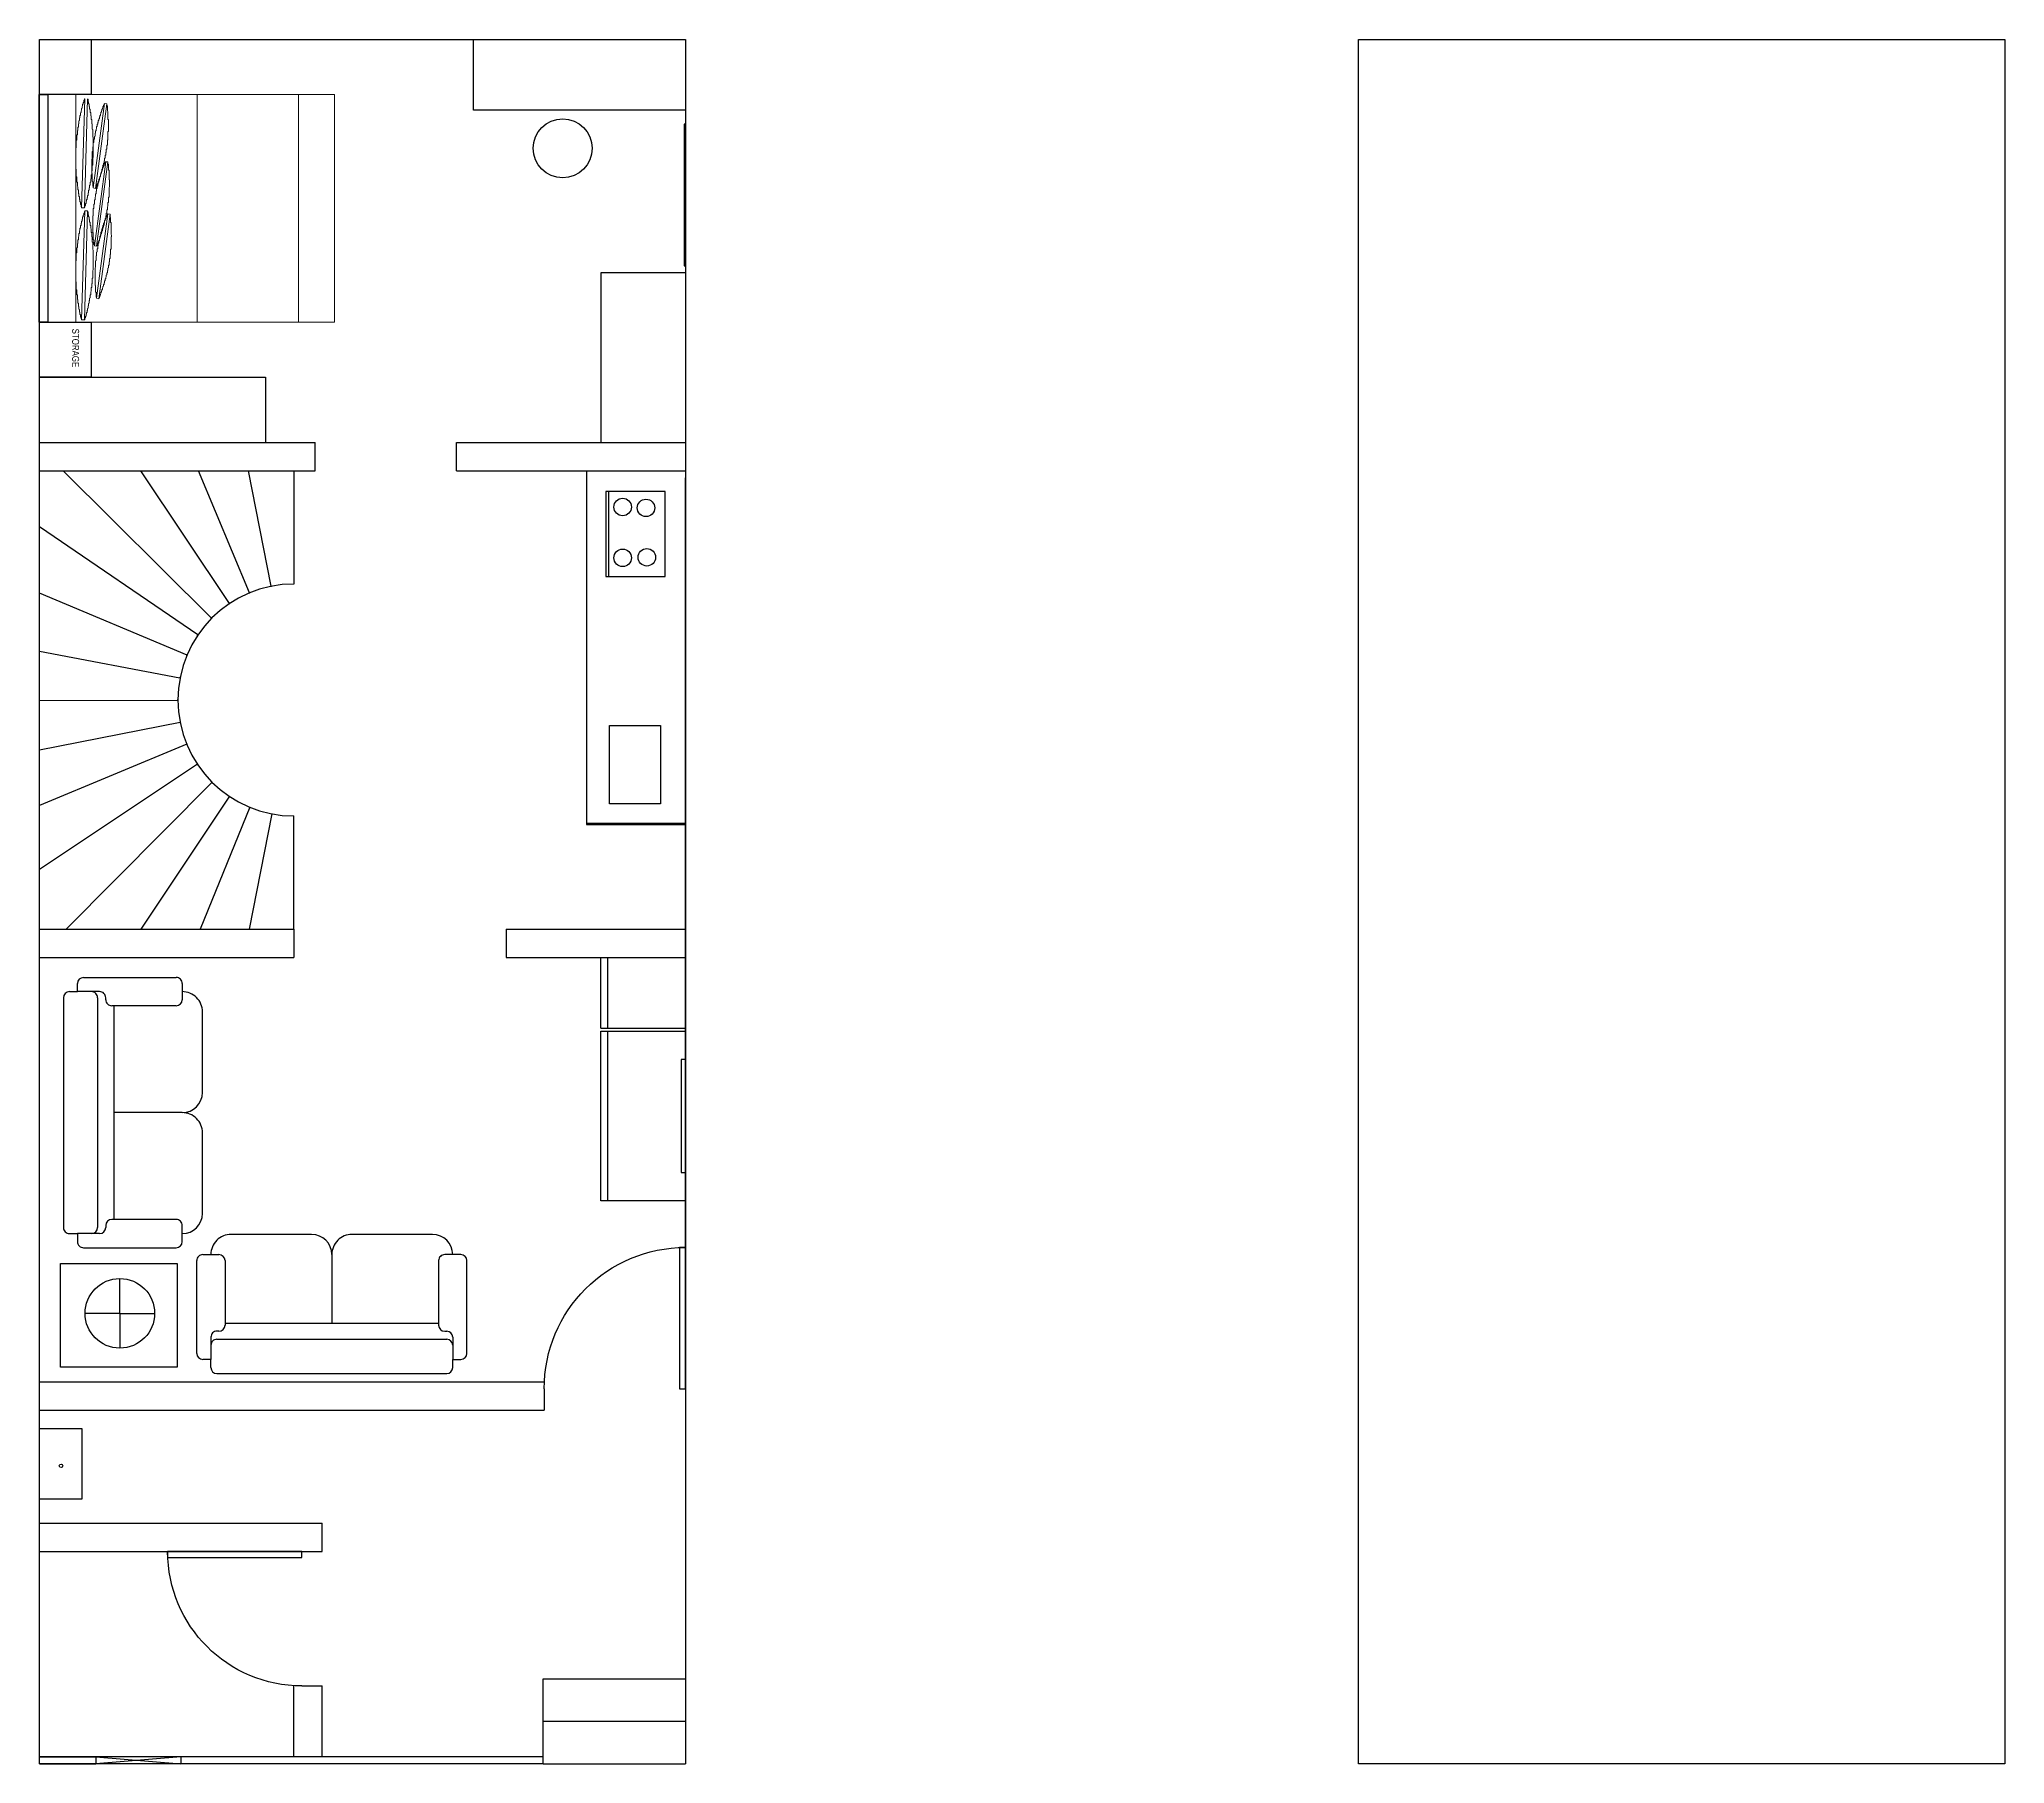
# Model space of a CAD drawing. Header units: metres. Extents: x 29 to 131, y 49 to 62.
# Drawn here: x 78.64 to 92.54, y 49.57 to 61.76 of the extents above; entities that cross this region are included whole.
import ezdxf

# ---------------------------------------------------------------- set-up
doc = ezdxf.new("R2010")
doc.units = ezdxf.units.M
doc.header["$MEASUREMENT"] = 0
doc.layers.add('A_FURNITURE', color=251, linetype='Continuous', lineweight=9)
for name, color, linetype in [('kitchen', 50, 'Continuous'), ('last room', 210, 'Continuous'), ('LIVING', 90, 'Continuous'), ('OUTER', 4, 'Continuous'), ('Outer line', 12, 'Continuous')]:
    doc.layers.add(name, color=color, linetype=linetype)
doc.styles.add('ARIAL', font='ARIALN.TTF')

# ---------------------------------------------------------------- blocks, each defined once
blk = doc.blocks.new('*U2')
for p, q in [((0, 0), (0, -6)), ((40, 0), (40, -6))]:
    blk.add_line(p, q)
blk.add_lwpolyline([(0, 0), (0, 40), (1.75, 40), (1.75, 0)], close=True)
blk.add_arc((0, 0), 40, 0, 90)
blk = doc.blocks.new('A$C02A636C4')
for p, q in [((1.2026, 0.6692), (0.097, 0.6692)), ((0, 0.5722), (0, 0.1261)), ((0.0679, 0.6013), (0.0291, 0.6013)), ((0.0679, 0.6401), (0.0679, 0.6013)), ((0.0679, 0.5334), (0.0679, 0.6013)), ((1.2317, 0.6401), (1.2317, 0.6013)), ((1.2317, 0.6013), (1.2705, 0.6013)), ((1.2317, 0.5334), (1.2317, 0.6013)), ((1.2996, 0.5722), (1.2996, 0.1261)), ((0.0679, 0.4946), (0.0679, 0.5431)), ((1.2026, 0.5043), (0.097, 0.5043)), ((1.2317, 0.4946), (1.2317, 0.5431)), ((0.1067, 0.4655), (0.097, 0.4655)), ((0.1358, 0.1261), (0.1358, 0.4364)), ((1.1638, 0.4267), (0.1358, 0.4267)), ((0.6498, 0.097), (0.6498, 0.4267)), ((1.1638, 0.1261), (1.1638, 0.4364)), ((1.1929, 0.4655), (1.2026, 0.4655)), ((0.0291, 0.097), (0.1067, 0.097)), ((1.2705, 0.097), (1.1929, 0.097)), ((0.1649, 0), (0.5528, 0)), ((0.7468, 0), (1.1347, 0))]:
    blk.add_line(p, q)
for centre, radius, start, end in [((0.097, 0.6401), 0.0291, 90, 180), ((1.2026, 0.6401), 0.0291, 0, 90), ((0.0291, 0.5722), 0.0291, 90, 180), ((1.2705, 0.5722), 0.0291, 0, 90), ((0.097, 0.5334), 0.0291, 180, 270), ((0.097, 0.4946), 0.0291, 180, 270), ((1.2026, 0.5334), 0.0291, 270, 0), ((1.2026, 0.4946), 0.0291, 270, 0), ((0.1067, 0.4364), 0.0291, 0, 90), ((1.1929, 0.4364), 0.0291, 90, 180), ((0.0291, 0.1261), 0.0291, 180, 270), ((0.1649, 0.097), 0.097, 180, 270), ((0.1067, 0.1261), 0.0291, 270, 0), ((0.5528, 0.097), 0.097, 270, 0), ((0.7468, 0.097), 0.097, 180, 270), ((1.1347, 0.097), 0.097, 270, 0), ((1.1929, 0.1261), 0.0291, 180, 270), ((1.2705, 0.1261), 0.0291, 270, 0)]:
    blk.add_arc(centre, radius, start, end)
blk = doc.blocks.new('A$C40209d2d')
at = {"layer": 'A_FURNITURE', "linetype": 'Continuous', "lineweight": 5}
for points in [[(0, 0), (0, 66), (75, 66), (75, 0)], [(39.8, 0), (39.8, 66), (10.46, 66), (10.46, 0)]]:
    blk.add_lwpolyline(points, close=True, dxfattribs=at)
for points in [[(70.03, 51.95), (70.03, 53.16), (70.21, 53.34), (70.21, 54.74), (70.33, 54.86), (70.33, 55.95), (70.51, 55.95), (70.51, 57.04), (70.63, 57.22), (70.63, 58.01), (70.82, 58.13), (70.82, 58.92), (71, 59.04), (71, 59.71), (71.12, 59.83), (71.12, 60.5), (71.3, 60.62), (71.3, 61.22), (71.42, 61.22), (71.42, 61.89), (71.6, 62.01), (71.6, 62.5), (71.73, 62.62), (71.73, 63.1), (71.91, 63.28), (71.91, 63.64), (72.03, 63.64), (72.03, 64.12), (72.21, 64.3), (72.21, 64.73), (72.39, 64.73), (72.39, 65.21), (72.51, 65.33)], [(71.6, 33.76), (72.51, 65.33), (73.3, 65.33)], [(73.3, 65.33), (72.39, 33.76), (72.39, 33.76)], [(73.3, 65.33), (73.3, 65.21), (73.48, 65.03), (73.48, 64.61), (73.61, 64.42), (73.61, 63.82), (73.79, 63.64), (73.79, 63.1), (73.91, 63.1), (73.91, 62.31), (74.09, 62.19), (74.09, 61.4), (74.21, 61.4), (74.21, 60.5), (74.39, 60.5), (74.39, 59.4), (74.51, 59.4), (74.51, 58.13), (74.7, 58.01), (74.7, 56.62), (74.88, 56.62), (74.88, 54.43), (75, 54.25), (75, 48.19), (74.88, 48.19), (74.88, 47.28)], [(75, 66), (75, 0)], [(65.06, 34.73), (68.33, 59.22), (68.94, 59.04)], [(65.72, 50.67), (65.72, 50.98), (65.84, 50.98), (65.84, 51.64), (66.03, 51.76), (66.03, 52.25), (66.15, 52.37), (66.15, 52.86), (66.33, 53.04), (66.33, 53.46), (66.45, 53.46), (66.45, 53.95), (66.63, 54.13), (66.63, 54.55), (66.75, 54.55), (66.75, 55.04), (66.94, 55.04), (66.94, 55.52), (67.12, 55.65), (67.12, 55.95), (67.24, 56.13), (67.24, 56.43), (67.42, 56.62), (67.42, 56.92), (67.54, 56.92), (67.54, 57.34), (67.72, 57.34), (67.72, 57.65), (67.85, 57.83), (67.85, 58.13), (68.03, 58.13), (68.03, 58.62), (68.15, 58.62), (68.15, 58.92), (68.33, 58.92), (68.33, 59.22)], [(68.33, 43.09), (68.33, 42.49), (68.15, 42.31), (68.15, 41.7), (68.03, 41.7), (68.03, 41.09), (67.85, 41.09), (67.85, 40.61), (67.72, 40.43), (67.72, 40), (67.54, 39.82), (67.54, 39.52), (67.42, 39.34), (67.42, 38.91), (67.24, 38.91), (67.24, 38.43), (67.12, 38.43), (67.12, 37.94), (66.94, 37.94), (66.94, 37.52), (66.75, 37.33), (66.75, 37.03), (66.63, 37.03), (66.63, 36.55), (66.45, 36.55), (66.45, 36.24), (66.33, 36.12), (66.33, 35.76), (66.15, 35.76), (66.15, 35.33), (66.03, 35.33), (66.03, 35.03), (65.84, 34.85), (65.84, 34.55), (65.72, 34.55), (68.94, 59.04)], [(68.94, 59.04), (68.94, 58.74), (69.12, 58.74), (69.12, 57.34), (69.24, 57.34), (69.24, 55.34), (69.42, 55.34), (69.42, 50.25), (69.24, 50.07), (69.24, 48.19), (69.12, 48.07), (69.12, 46.79), (68.94, 46.79), (68.94, 45.7), (68.82, 45.58), (68.82, 44.79), (68.63, 44.61), (68.63, 43.88), (68.51, 43.88), (68.51, 43.09), (68.33, 43.09)], [(71.6, 33.76), (71.6, 34.06), (71.42, 34.06), (71.42, 34.73), (71.3, 34.85), (71.3, 35.46), (71.12, 35.46), (71.12, 36.24), (71, 36.24), (71, 37.03), (70.82, 37.03), (70.82, 37.94), (70.63, 37.94), (70.63, 38.73), (70.51, 38.91), (70.51, 40), (70.33, 40), (70.33, 41.22), (70.21, 41.22), (70.21, 42.79), (70.03, 42.79), (70.03, 44.97), (69.91, 45.1), (69.91, 50.86), (70.03, 50.98), (70.03, 51.95)], [(65.06, 34.73), (65.06, 35.46), (64.94, 35.64), (64.94, 37.03), (64.75, 37.21), (64.75, 40.61), (64.63, 40.73), (64.63, 41.22), (64.75, 41.22), (64.75, 44.79), (64.94, 44.79), (64.94, 46.37), (65.06, 46.37), (65.06, 47.58), (65.24, 47.58), (65.24, 48.49), (65.36, 48.49), (65.36, 49.46), (65.54, 49.46), (65.54, 50.25), (65.72, 50.37), (65.72, 50.67)], [(74.88, 47.28), (74.88, 46), (74.7, 45.88), (74.7, 44.49), (74.51, 44.31), (74.51, 43.22), (74.39, 43.22), (74.39, 42.12), (74.21, 42.12), (74.21, 41.22), (74.09, 41.09), (74.09, 40.31), (73.91, 40.31), (73.91, 39.52), (73.79, 39.34), (73.79, 38.73), (73.61, 38.73), (73.61, 37.94), (73.48, 37.94), (73.48, 37.33), (73.3, 37.33), (73.3, 36.73), (73.12, 36.73), (73.12, 36.12), (73, 36.12), (73, 35.46), (72.82, 35.46), (72.82, 35.03), (72.7, 34.85), (72.7, 34.36), (72.51, 34.36), (72.51, 33.94), (72.39, 33.94), (72.39, 33.76)], [(65.72, 19.51), (68.94, 44), (69.6, 43.88)], [(66.33, 35.64), (66.33, 35.94), (66.45, 35.94), (66.45, 36.55), (66.63, 36.55), (66.63, 37.21), (66.75, 37.33), (66.75, 37.82), (66.94, 37.94), (66.94, 38.43), (67.12, 38.43), (67.12, 38.91), (67.24, 39.03), (67.24, 39.52), (67.42, 39.52), (67.42, 40), (67.54, 40), (67.54, 40.43), (67.72, 40.43), (67.72, 40.91), (67.85, 41.09), (67.85, 41.4), (68.03, 41.4), (68.03, 41.82), (68.15, 41.82), (68.15, 42.31), (68.33, 42.31), (68.33, 42.61), (68.51, 42.79), (68.51, 43.09), (68.63, 43.09), (68.63, 43.4), (68.82, 43.52), (68.82, 43.7), (68.94, 43.88), (68.94, 44)], [(68.94, 27.88), (68.94, 27.27), (68.82, 27.27), (68.82, 26.6), (68.63, 26.6), (68.63, 26), (68.51, 26), (68.51, 25.39), (68.33, 25.39), (68.33, 24.91), (68.15, 24.78), (68.15, 24.3), (68.03, 24.3), (68.03, 23.81), (67.85, 23.81), (67.85, 23.21), (67.72, 23.21), (67.72, 22.91), (67.54, 22.72), (67.54, 22.42), (67.42, 22.3), (67.42, 22), (67.24, 21.81), (67.24, 21.51), (67.12, 21.33), (67.12, 21.03), (66.94, 21.03), (66.94, 20.72), (66.75, 20.6), (66.75, 20.24), (66.63, 20.12), (66.63, 19.93), (66.45, 19.81), (66.45, 19.51), (66.33, 19.51), (69.6, 43.88)], [(69.6, 43.88), (69.6, 43.52), (69.73, 43.52), (69.73, 42.12), (69.91, 42.12), (69.91, 40.12), (70.03, 40), (70.03, 35.15), (69.91, 35.15), (69.91, 33.15), (69.73, 32.97), (69.73, 31.76), (69.6, 31.76), (69.6, 30.67), (69.42, 30.48), (69.42, 29.76), (69.24, 29.57), (69.24, 28.79), (69.12, 28.79), (69.12, 28), (68.94, 28), (68.94, 27.88)], [(65.06, 34.73), (65.72, 34.55), (65.72, 34.55)], [(65.72, 19.51), (65.72, 20.24), (65.54, 20.24), (65.54, 21.81), (65.36, 22), (65.36, 24.78), (65.24, 24.78), (65.24, 26.79), (65.36, 26.97), (65.36, 29.76), (65.54, 29.76), (65.54, 31.27), (65.72, 31.27), (65.72, 32.36), (65.84, 32.55), (65.84, 33.45), (66.03, 33.45), (66.03, 34.36), (66.15, 34.36), (66.15, 35.15), (66.33, 35.15), (66.33, 35.64)], [(70.03, 19.33), (70.03, 20.42), (70.21, 20.6), (70.21, 22.12), (70.33, 22.12), (70.33, 23.21), (70.51, 23.39), (70.51, 24.48), (70.63, 24.48), (70.63, 25.39), (70.82, 25.39), (70.82, 26.3), (71, 26.3), (71, 27.09), (71.12, 27.09), (71.12, 27.69), (71.3, 27.88), (71.3, 28.48), (71.42, 28.48), (71.42, 29.27), (71.6, 29.27), (71.6, 29.88), (71.73, 29.88), (71.73, 30.48), (71.91, 30.48), (71.91, 30.97), (72.03, 31.15), (72.03, 31.58), (72.21, 31.58), (72.21, 32.06), (72.39, 32.24), (72.39, 32.67), (72.51, 32.67), (72.51, 32.85)], [(71.6, 33.76), (72.39, 33.76)], [(71.6, 1.27), (72.51, 32.85), (73.3, 32.85)], [(73.3, 32.85), (72.39, 1.27), (72.39, 1.27)], [(73.3, 32.85), (73.3, 32.55), (73.48, 32.55), (73.48, 31.88), (73.61, 31.88), (73.61, 31.15), (73.79, 31.15), (73.79, 30.48), (73.91, 30.36), (73.91, 29.57), (74.09, 29.57), (74.09, 28.79), (74.21, 28.67), (74.21, 27.69), (74.39, 27.69), (74.39, 26.79), (74.51, 26.6), (74.51, 25.39), (74.7, 25.39), (74.7, 24), (74.88, 23.81), (74.88, 21.69), (75, 21.69), (75, 15.63), (74.88, 15.45), (74.88, 14.66)], [(66.03, 2.72), (69.24, 27.27), (69.91, 27.09)], [(66.63, 18.72), (66.63, 19.21), (66.75, 19.21), (66.75, 19.81), (66.94, 19.93), (66.94, 20.42), (67.12, 20.6), (67.12, 21.03), (67.24, 21.21), (67.24, 21.69), (67.42, 21.69), (67.42, 22.12), (67.54, 22.3), (67.54, 22.72), (67.72, 22.72), (67.72, 23.21), (67.85, 23.21), (67.85, 23.69), (68.03, 23.81), (68.03, 24.12), (68.15, 24.3), (68.15, 24.6), (68.33, 24.6), (68.33, 25.09), (68.51, 25.09), (68.51, 25.57), (68.63, 25.57), (68.63, 25.88), (68.82, 25.88), (68.82, 26.3), (68.94, 26.3), (68.94, 26.6), (69.12, 26.79), (69.12, 27.09), (69.24, 27.09), (69.24, 27.27)], [(69.24, 11.08), (69.24, 10.66), (69.12, 10.48), (69.12, 10.05), (68.94, 9.87), (68.94, 9.26), (68.82, 9.26), (68.82, 8.6), (68.63, 8.6), (68.63, 8.17), (68.51, 7.99), (68.51, 7.57), (68.33, 7.57), (68.33, 7.08), (68.15, 7.08), (68.15, 6.6), (68.03, 6.47), (68.03, 6.17), (67.85, 5.99), (67.85, 5.69), (67.72, 5.5), (67.72, 5.2), (67.54, 5.08), (67.54, 4.72), (67.42, 4.72), (67.42, 4.29), (67.24, 4.29), (67.24, 3.99), (67.12, 3.81), (67.12, 3.5), (66.94, 3.5), (66.94, 3.2), (66.75, 3.02), (66.75, 2.72), (66.63, 2.72), (66.63, 2.67), (69.91, 27.09)], [(69.91, 27.09), (69.91, 26.6), (70.03, 26.6), (70.03, 25.21), (70.21, 25.09), (70.21, 22.91), (70.33, 22.72), (70.33, 18.84), (70.21, 18.72), (70.21, 16.54), (70.03, 16.54), (70.03, 15.14), (69.91, 14.96), (69.91, 13.93), (69.73, 13.93), (69.73, 12.96), (69.6, 12.96), (69.6, 12.17), (69.42, 12.05), (69.42, 11.26), (69.24, 11.26), (69.24, 11.08)], [(66.03, 2.72), (66.03, 3.2), (65.84, 3.32), (65.84, 4.72), (65.72, 4.9), (65.72, 7.2), (65.54, 7.38), (65.54, 10.78), (65.72, 10.78), (65.72, 13.14), (65.84, 13.27), (65.84, 14.66), (66.03, 14.66), (66.03, 15.75), (66.15, 15.93), (66.15, 16.72), (66.33, 16.84), (66.33, 17.63), (66.45, 17.63), (66.45, 18.42), (66.63, 18.54), (66.63, 18.72)], [(65.72, 19.51), (66.33, 19.51), (66.33, 19.51)], [(71.6, 1.27), (71.6, 1.39), (71.42, 1.39), (71.42, 2.18), (71.3, 2.18), (71.3, 2.72), (71.12, 2.72), (71.12, 3.5), (71, 3.5), (71, 4.29), (70.82, 4.29), (70.82, 5.2), (70.63, 5.2), (70.63, 6.17), (70.51, 6.17), (70.51, 7.2), (70.33, 7.38), (70.33, 8.48), (70.21, 8.48), (70.21, 10.05), (70.03, 10.17), (70.03, 12.36), (69.91, 12.36), (69.91, 18.24), (70.03, 18.24), (70.03, 19.33)], [(74.88, 14.66), (74.88, 13.27), (74.7, 13.27), (74.7, 11.75), (74.51, 11.75), (74.51, 10.48), (74.39, 10.48), (74.39, 9.57), (74.21, 9.38), (74.21, 8.48), (74.09, 8.48), (74.09, 7.69), (73.91, 7.57), (73.91, 6.78), (73.79, 6.78), (73.79, 6.17), (73.61, 5.99), (73.61, 5.38), (73.48, 5.2), (73.48, 4.72), (73.3, 4.6), (73.3, 4.11), (73.12, 3.99), (73.12, 3.5), (73, 3.32), (73, 2.9), (72.82, 2.72), (72.82, 2.36), (72.7, 2.36), (72.7, 1.7), (72.51, 1.7), (72.51, 1.27), (72.39, 1.27)], [(66.03, 2.72), (66.63, 2.67), (66.63, 2.67)]]:
    blk.add_lwpolyline(points, dxfattribs=at)

msp = doc.modelspace()

# ---------------------------------------------------------------- linework, layer by layer
for p, q in [((79.86, 57.671), (78.811, 58.713)), ((79.986, 57.775), (79.36, 58.713)), ((80.127, 57.851), (79.768, 58.713)), ((80.282, 57.898), (80.12, 58.713)), ((82.512, 58.713), (82.512, 57.213)), ((82.648, 58.566), (82.648, 57.966)), ((82.668, 58.566), (82.668, 57.966)), ((79.763, 57.554), (78.642, 58.316)), ((79.686, 57.411), (78.642, 57.848)), ((79.636, 57.247), (78.642, 57.437)), ((82.512, 57.213), (82.512, 56.213)), ((79.622, 57.09), (78.642, 57.086)), ((79.637, 56.935), (78.642, 56.738)), ((79.684, 56.78), (78.642, 56.348)), ((79.759, 56.639), (78.642, 55.894)), ((79.864, 56.512), (78.831, 55.473)), ((79.986, 56.412), (79.36, 55.473)), ((80.131, 56.335), (79.779, 55.473)), ((80.285, 56.289), (80.125, 55.473)), ((82.512, 56.223), (83.212, 56.223)), ((82.512, 56.213), (83.212, 56.213))]:
    msp.add_line(p, q)
msp.add_lwpolyline([(82.648, 57.966), (83.068, 57.966), (83.068, 58.466), (83.068, 58.566), (82.648, 58.566)])
msp.add_lwpolyline([(82.675, 56.913), (83.034, 56.913), (83.034, 56.36), (82.675, 56.36)], close=True)
for centre in [(82.767, 58.457), (82.932, 58.451), (82.767, 58.098), (82.938, 58.102)]:
    msp.add_circle(centre, 0.0618)
msp.add_arc((80.442, 57.093), 0.82, 90, 270)
for p in [(80.128, 57.851), (80.282, 57.898), (79.986, 57.775), (79.76, 57.549), (79.684, 57.407), (79.637, 57.253), (79.622, 57.093), (79.637, 56.934), (79.684, 56.78), (79.76, 56.638)]:
    msp.add_point(p)
at = {"layer": 'kitchen'}
for p, q in [((78.642, 55.473), (78.642, 58.913)), ((78.642, 58.913), (80.592, 58.913)), ((80.592, 58.713), (80.592, 58.913)), ((81.592, 58.913), (83.212, 58.913)), ((81.592, 58.713), (81.592, 58.913)), ((78.642, 58.713), (80.592, 58.713)), ((80.442, 58.713), (80.442, 57.913)), ((81.592, 58.713), (83.212, 58.713)), ((83.212, 55.223), (83.212, 58.663)), ((80.442, 55.473), (80.442, 56.273))]:
    msp.add_line(p, q, dxfattribs=at)
at = {"layer": 'last room'}
for p, q in [((78.642, 58.913), (78.642, 61.763)), ((78.642, 61.763), (83.212, 61.763)), ((81.712, 61.263), (81.712, 61.763)), ((83.212, 61.763), (83.212, 58.713)), ((83.212, 61.763), (83.212, 61.263)), ((83.212, 61.263), (81.712, 61.263)), ((83.212, 61.163), (83.202, 61.163)), ((83.202, 61.163), (83.202, 60.163)), ((83.212, 61.263), (83.212, 61.163)), ((78.642, 58.913), (78.642, 60.113)), ((83.212, 60.113), (82.612, 60.113)), ((82.612, 60.113), (82.612, 58.913)), ((83.202, 60.163), (83.212, 60.163))]:
    msp.add_line(p, q, dxfattribs=at)
at = {"layer": 'last room', "ltscale": 3}
for points in [[(78.642, 61.763), (79.008, 61.763), (79.008, 61.374), (78.642, 61.374)], [(78.641, 61.374), (78.702, 61.374), (78.702, 59.764), (78.641, 59.764)], [(78.642, 59.764), (79.008, 59.764), (79.008, 59.375), (78.642, 59.375)]]:
    msp.add_lwpolyline(points, close=True, dxfattribs=at)
at = {"layer": 'last room'}
msp.add_lwpolyline([(78.642, 58.913), (78.642, 59.375), (80.242, 59.375), (80.242, 58.913)], dxfattribs=at)
msp.add_circle((82.343, 60.993), 0.209, dxfattribs=at)
at = {"layer": 'LIVING'}
for p, q in [((78.642, 55.273), (78.642, 55.473)), ((78.642, 55.473), (80.442, 55.473)), ((80.442, 55.473), (80.442, 55.273)), ((81.942, 55.473), (83.212, 55.473)), ((81.942, 55.473), (81.942, 55.273)), ((78.642, 52.273), (78.642, 55.273)), ((78.642, 55.273), (80.442, 55.273)), ((81.942, 55.273), (83.212, 55.273)), ((82.612, 54.772), (82.612, 55.273)), ((82.662, 54.772), (82.662, 55.273)), ((83.212, 52.273), (83.212, 55.223)), ((82.612, 54.772), (83.212, 54.772)), ((82.612, 53.552), (82.612, 54.752)), ((82.612, 54.752), (83.212, 54.752)), ((82.662, 53.552), (82.662, 54.752)), ((83.212, 54.552), (83.182, 54.552)), ((83.182, 54.552), (83.182, 53.752)), ((83.182, 53.752), (83.212, 53.752)), ((83.212, 53.552), (82.612, 53.552)), ((79.211, 52.757), (79.211, 53.002)), ((79.211, 52.757), (78.965, 52.757)), ((79.211, 52.757), (79.457, 52.757)), ((79.211, 52.757), (79.211, 52.511)), ((78.642, 52.273), (82.213, 52.273)), ((78.642, 52.073), (82.212, 52.073))]:
    msp.add_line(p, q, dxfattribs=at)
msp.add_lwpolyline([(78.79, 53.109), (79.617, 53.109), (79.617, 52.376), (78.79, 52.376)], close=True, dxfattribs=at)
msp.add_circle((79.211, 52.757), 0.246, dxfattribs=at)
at = {"layer": 'OUTER'}
for p, q in [((78.642, 52.073), (78.642, 52.273)), ((83.212, 52.273), (83.212, 52.073)), ((78.642, 49.573), (78.642, 52.073)), ((83.212, 52.073), (83.212, 49.573)), ((78.642, 51.273), (80.642, 51.273)), ((80.642, 51.073), (80.642, 51.273)), ((78.642, 49.573), (78.642, 51.073)), ((78.642, 51.073), (80.442, 51.073)), ((80.442, 51.073), (80.642, 51.073)), ((80.442, 49.623), (80.442, 50.128)), ((80.642, 49.623), (80.642, 50.123)), ((82.206, 49.573), (82.206, 50.173)), ((82.206, 49.873), (82.206, 50.173)), ((82.206, 50.173), (83.206, 50.173)), ((82.206, 49.573), (82.206, 49.873)), ((82.206, 49.873), (83.206, 49.873)), ((82.206, 49.623), (78.642, 49.623)), ((78.642, 49.623), (79.042, 49.623)), ((82.206, 49.573), (78.642, 49.573)), ((78.642, 49.573), (79.042, 49.573)), ((79.042, 49.623), (79.042, 49.573)), ((79.042, 49.623), (79.642, 49.573)), ((79.642, 49.623), (79.042, 49.573)), ((79.642, 49.623), (79.642, 49.573)), ((80.642, 49.573), (80.442, 49.573)), ((82.206, 49.573), (83.212, 49.573))]:
    msp.add_line(p, q, dxfattribs=at)
msp.add_lwpolyline([(78.642, 51.944), (78.942, 51.944), (78.942, 51.444), (78.642, 51.444)], close=True, dxfattribs=at)
msp.add_circle((78.795, 51.679), 0.0127, dxfattribs=at)
at = {"layer": 'Outer line'}
for p, q in [((78.642, 49.573), (78.642, 61.763)), ((78.642, 61.763), (83.212, 61.763)), ((83.212, 61.763), (83.212, 49.573)), ((87.972, 49.573), (87.972, 61.763)), ((87.972, 61.763), (92.542, 61.763)), ((92.542, 61.763), (92.542, 49.573)), ((82.206, 49.573), (78.642, 49.573)), ((92.542, 49.573), (87.972, 49.573))]:
    msp.add_line(p, q, dxfattribs=at)

# ---------------------------------------------------------------- block references
at = {"layer": 'last room', "ltscale": 3, "xscale": 0.02439999999999718, "yscale": 0.02439999999999718, "zscale": 0.02439999999999718, "rotation": 180}
msp.add_blockref('A$C40209d2d', (80.729, 61.374), dxfattribs=at)
at = {"layer": 'LIVING', "xscale": 1.469691668675027, "yscale": 1.469691668675027, "zscale": 1.469691668675027}
for p, rotation in [((79.795, 53.221), 89.99999999999999), ((81.665, 53.315), 180)]:
    msp.add_blockref('A$C02A636C4', p, dxfattribs=dict(at, rotation=rotation))
at = {"layer": 'LIVING', "xscale": -0.025, "yscale": 0.025, "zscale": 0.025}
msp.add_blockref('*U2', (83.212, 52.223), dxfattribs=at)
at = {"layer": 'OUTER', "xscale": -0.02374999999999989, "yscale": 0.02374999999999989, "zscale": 0.02374999999999989, "rotation": 90}
msp.add_blockref('*U2', (80.499, 51.073), dxfattribs=at)

# ---------------------------------------------------------------- texts
at = {"layer": 'last room', "insert": (78.873, 60.235), "char_height": 0.0488, "width": 1.30694, "attachment_point": 7, "rotation": 270, "style": 'ARIAL'}
msp.add_mtext('\\pxqc;STORAGE', dxfattribs=at)

doc.saveas('drawing.dxf')
